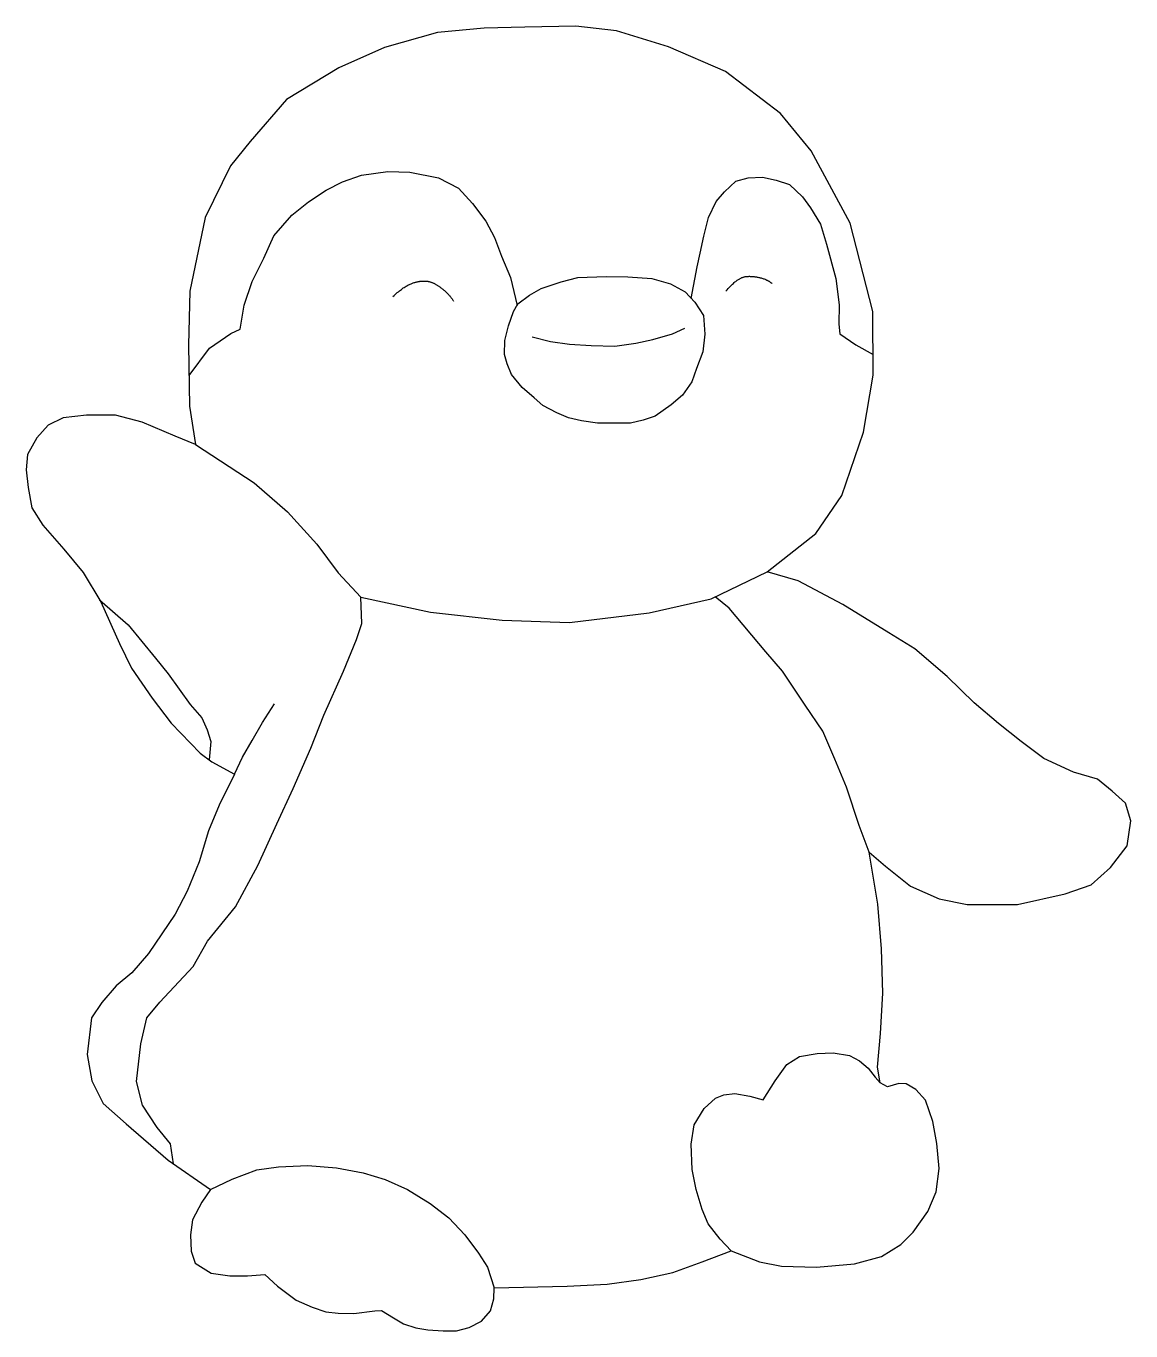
# Model space of a CAD drawing. Extents: x 712 to 3203, y -2802 to 139.
import ezdxf

# ---------------------------------------------------------------- set-up
doc = ezdxf.new("R2010")
doc.units = 0
doc.layers.add('DEFAULT', color=7, linetype='CONTINUOUS')
doc.layers.add('TODELETE', color=12, linetype='CONTINUOUS')

msp = doc.modelspace()

# ---------------------------------------------------------------- linework, layer by layer
at = {"layer": 'DEFAULT'}
for points in [[(1836.3, 136.1), (1744.7, 134), (1640, 124.1), (1520, 90.3), (1417.4, 44.5), (1299.6, -26.8), (1217.3, -121.6), (1173.2, -176.4), (1115.9, -292.8), (1081.8, -459.1), (1078.5, -580.4), (1081, -717.6), (1094.3, -804.1), (1226.9, -890.6), (1301.8, -956.3), (1367.5, -1029.2), (1415.7, -1093.8), (1467, -1148.2), (1624.1, -1182.1), (1785.2, -1200.6), (1937.1, -1205.7), (2116.7, -1184.1), (2256.3, -1152.3), (2382.7, -1091.1), (2492.4, -1004.6), (2551.4, -919), (2600.3, -776.6), (2622, -647.8), (2621.1, -504.8), (2569.8, -305.1), (2481.8, -142.3), (2412.8, -58.3), (2288.9, 36.5), (2160.1, 92.2), (2042.9, 127.9), (1951.4, 138.7)], [(1821.2, -487.6), (1847.4, -467.5), (1873.1, -452.9), (1918.6, -437.8), (1955.8, -428.2), (2020.2, -425.3), (2068.9, -426.4), (2122.9, -430.3), (2165.1, -442.5), (2198, -460), (2219.5, -483.6), (2239.2, -513.3), (2242, -555.9), (2237.6, -595.2), (2223.9, -632.8), (2213.3, -662.8), (2192.1, -692.8), (2166.5, -714.9), (2130.7, -740.1), (2103.3, -749.4), (2074.6, -756), (2037.5, -756), (2000.4, -756.5), (1964.1, -751.2), (1935, -744.1), (1908.9, -732.6), (1877.5, -716.7), (1857.7, -699), (1830.7, -675.6), (1806.4, -646.9), (1797.1, -622.6), (1790.5, -601.4), (1791.8, -570), (1799.8, -536.9), (1811.3, -504.6)]]:
    msp.add_lwpolyline(points, close=True, dxfattribs=at)
for points in [[(1539.3, -470.9), (1541.8, -468.5), (1544.3, -466.2), (1546.8, -464), (1549.2, -461.9), (1551.6, -459.9), (1553.9, -458), (1556.1, -456.2), (1558.4, -454.6), (1560.5, -453), (1562.7, -451.5), (1564.8, -450.1), (1566.8, -448.8), (1568.8, -447.6), (1570.8, -446.4), (1572.7, -445.4), (1574.6, -444.4), (1576.5, -443.5), (1578.3, -442.7), (1580.1, -441.9), (1581.8, -441.2), (1583.5, -440.5), (1585.2, -439.9), (1586.9, -439.4), (1588.5, -438.9), (1590.1, -438.5), (1591.6, -438.1), (1593.1, -437.7), (1594.6, -437.4), (1596.1, -437.1), (1597.5, -436.9), (1598.9, -436.7), (1600.3, -436.5), (1601.7, -436.3), (1603, -436.2), (1604.4, -436.1), (1605.7, -436), (1606.9, -435.9), (1608.2, -435.9), (1609.4, -435.9), (1610.7, -435.9), (1611.9, -435.9), (1613.1, -436), (1614.3, -436.1), (1615.5, -436.2), (1616.6, -436.4), (1617.8, -436.5), (1618.9, -436.7), (1620.1, -437), (1621.2, -437.2), (1622.4, -437.5), (1623.5, -437.9), (1624.7, -438.2), (1625.8, -438.6), (1626.9, -439), (1628.1, -439.5), (1629.2, -440), (1630.4, -440.5), (1631.5, -441), (1632.7, -441.6), (1633.9, -442.2), (1635.1, -442.8), (1636.3, -443.5), (1637.5, -444.2), (1638.7, -445), (1640, -445.8), (1641.2, -446.6), (1642.5, -447.4), (1643.8, -448.3), (1645, -449.2), (1646.3, -450.1), (1647.6, -451.1), (1648.9, -452.1), (1650.2, -453.1), (1651.5, -454.2), (1652.8, -455.2), (1654.1, -456.3), (1655.4, -457.4), (1656.7, -458.6), (1657.9, -459.7), (1659.2, -460.9), (1660.4, -462.1), (1661.6, -463.3), (1662.8, -464.5), (1664, -465.8), (1665.2, -467), (1666.3, -468.3), (1667.5, -469.6), (1668.5, -470.8), (1669.6, -472.1), (1670.6, -473.4), (1671.6, -474.8), (1672.6, -476.1), (1673.5, -477.4), (1674.4, -478.7), (1675.3, -480), (1676.1, -481.4)], [(2289.6, -458.7), (2292.4, -455.5), (2295.1, -452.6), (2297.7, -449.9), (2300.1, -447.5), (2302.4, -445.2), (2304.5, -443.1), (2306.6, -441.3), (2308.5, -439.5), (2310.3, -438), (2312.1, -436.6), (2313.7, -435.3), (2315.3, -434.2), (2316.8, -433.1), (2318.3, -432.2), (2319.7, -431.4), (2321, -430.6), (2322.3, -429.9), (2323.6, -429.2), (2324.9, -428.7), (2326.1, -428.1), (2327.3, -427.7), (2328.5, -427.2), (2329.7, -426.9), (2330.8, -426.5), (2332, -426.2), (2333.2, -426), (2334.4, -425.8), (2335.6, -425.6), (2336.8, -425.5), (2338, -425.4), (2339.3, -425.3), (2340.6, -425.3), (2341.9, -425.2), (2343.3, -425.2), (2344.7, -425.3), (2346.1, -425.3), (2347.6, -425.4), (2349.1, -425.5), (2350.6, -425.6), (2352.2, -425.8), (2353.8, -426), (2355.4, -426.2), (2357, -426.4), (2358.7, -426.7), (2360.4, -427), (2362.1, -427.3), (2363.8, -427.7), (2365.6, -428.1), (2367.3, -428.5), (2369.1, -429), (2370.9, -429.5), (2372.7, -430), (2374.6, -430.6), (2376.4, -431.2), (2378.2, -432), (2380, -432.7), (2381.8, -433.6), (2382.7, -434), (2383.6, -434.5), (2384.5, -435), (2385.4, -435.5), (2386.3, -436), (2387.2, -436.5), (2388.1, -437.1), (2388.9, -437.7), (2389.8, -438.3), (2390.6, -439), (2391.5, -439.6), (2392.3, -440.3), (2393.2, -441), (2394, -441.7)], [(1852.8, -561.6), (1894.8, -571.8), (1937.6, -578), (1985.8, -581.1), (2039.2, -582.4), (2086.9, -576.2), (2124.9, -567.4), (2169.1, -554.6), (2196.9, -542.2)], [(1094.3, -804.1), (1048.4, -785.2), (974.3, -754.2), (914.3, -738.3), (848.3, -738.3), (795.9, -744.3), (762.1, -760.7), (737, -789.1), (715.7, -827.2), (712.5, -861.6), (716.8, -901.4), (725.6, -947.2), (750.1, -986), (797.8, -1040.2), (840.9, -1092.7), (880.6, -1158.7), (923.1, -1253), (950, -1308.2), (996.5, -1376.2), (1039.6, -1432.1), (1105.1, -1499.8), (1130.8, -1519.2), (1182, -1547), (1147.6, -1617.5), (1123.3, -1675.4), (1102.5, -1744.7), (1075.5, -1810.7), (1048.6, -1862.6), (988, -1951.4), (951, -1995.2), (915.3, -2024.8), (882.9, -2061.9), (860.1, -2096.9), (850, -2179), (860.7, -2238.3), (886.3, -2289.5), (938.2, -2335.3), (1032.4, -2417.4), (1128, -2483.4), (1108.7, -2511.8), (1087.5, -2551.6), (1082.7, -2586), (1084.9, -2622.2), (1093.7, -2649.6), (1129.4, -2672.2), (1172, -2677.9), (1211.4, -2678.3), (1250.7, -2674.7), (1279, -2701.2), (1321.2, -2733), (1357, -2748.4), (1388.2, -2759.5), (1415.7, -2762), (1451.5, -2762.7), (1498.4, -2757.3), (1513.3, -2756), (1540.5, -2772.5), (1563.1, -2786.1), (1591, -2795), (1617.8, -2799.7), (1652.9, -2802.2), (1682.6, -2801.8), (1711.2, -2794.7), (1738.8, -2780), (1759.5, -2757.1), (1767, -2729.9), (1767.7, -2704.9), (1931.8, -2701.5), (2022.4, -2696.6), (2098.4, -2686.5), (2170.4, -2670.6), (2236.6, -2646.3), (2302, -2621.5), (2365.7, -2646.2), (2415.3, -2656.6), (2493.9, -2658.2), (2579.5, -2651.1), (2640.6, -2634.2), (2684.2, -2607.5), (2712, -2579.7), (2745.3, -2532.8), (2763.8, -2488.6), (2770.4, -2436.2), (2764.9, -2379.5), (2756.2, -2330.4), (2739.8, -2282.4), (2718, -2257.9), (2696.2, -2245.3), (2679.3, -2244.2), (2653.7, -2251.9), (2637.8, -2242.9), (2631.4, -2207.4), (2638.6, -2131.5), (2643.7, -2041.2), (2640.7, -1940.7), (2632.4, -1840.1), (2612.9, -1723.1), (2649.9, -1754.4), (2705.8, -1799.5), (2770.4, -1828.4), (2833.7, -1841.2), (2946.8, -1841.2), (3054.6, -1817), (3113.1, -1796.8), (3156.9, -1757.7), (3194.6, -1708.6), (3202.7, -1652.7), (3190.6, -1613), (3160.3, -1585.4), (3127.3, -1558.4), (3073.4, -1542.9), (3006.3, -1512.3), (2955.1, -1473.9), (2903.9, -1433.5), (2849.4, -1386.4), (2788.8, -1327.1), (2715.4, -1264.5), (2656.8, -1228.8), (2553.1, -1164.8), (2452.8, -1111.6), (2382.7, -1091.1)], [(2612.9, -1723.1), (2590.1, -1663.3), (2561.8, -1576.5), (2535.6, -1513.9), (2508, -1450.6), (2468.3, -1392), (2417.1, -1315.2), (2380, -1271.4)], [(1182, -1547), (1200.6, -1509), (1221.8, -1471.2), (1245.6, -1431), (1272.1, -1389)], [(2302, -2621.5), (2276.7, -2595.7), (2249.9, -2560.9), (2236.1, -2528.3), (2222.8, -2483.4), (2213.7, -2438.5), (2211.2, -2381.4), (2218.1, -2337.8), (2241, -2300.7), (2266.1, -2277.3), (2285.2, -2270.2), (2310.3, -2267.4), (2344.1, -2272.9), (2374.1, -2281.1), (2400.9, -2238.5), (2427, -2201.4), (2455.4, -2183.4), (2495.2, -2176.9), (2531.8, -2175.3), (2568.3, -2181.8), (2591.2, -2193.8), (2610.3, -2210.2), (2626.1, -2230.3), (2637.8, -2242.9)], [(1128, -2483.4), (1176.6, -2460.3), (1232.8, -2439.5), (1281.4, -2432.4), (1347.4, -2429.7), (1412.3, -2434.6), (1472.3, -2446.1), (1521.9, -2460.8), (1572.1, -2483.2), (1623.3, -2514.8), (1665.3, -2547.5), (1701.3, -2585.7), (1731.9, -2626.6), (1752.1, -2658.2), (1767.7, -2704.9)]]:
    msp.add_lwpolyline(points, dxfattribs=at)
at = {"layer": 'TODELETE'}
for points in [[(1079.7, -649), (1125.6, -586.9), (1174.1, -553.9), (1195, -544.5), (1203.7, -490.6), (1221.9, -436.7), (1248.2, -384.2), (1271.1, -333.7), (1311.5, -287.3), (1349.2, -257.6), (1388.9, -231.4), (1425.3, -212.5), (1468.4, -197), (1527.6, -188.9), (1577.5, -190.3), (1642.1, -203.1), (1687.2, -226.7), (1718.9, -261), (1748.5, -300.7), (1768, -337.8), (1784.2, -380.2), (1804.4, -428), (1819, -491.4)], [(2211.5, -474.9), (2225.1, -403.6), (2231.6, -373.1), (2240.4, -334.9), (2250.7, -292.4), (2267.6, -256.4), (2286.7, -234.5), (2312.4, -211.1), (2340.2, -203.5), (2372.4, -201.8), (2403.4, -208.4), (2433.4, -218.2), (2462.3, -246), (2480.3, -271.1), (2502.7, -307.6), (2516.9, -352.9), (2537.6, -430.3), (2545.3, -489.8), (2544.2, -532.9), (2546.3, -554.7), (2582.9, -579.8), (2621.7, -601.6)], [(878, -1154.3), (942.6, -1210.7), (1004, -1286.2), (1032.8, -1321.5), (1082.2, -1390.5), (1108.8, -1420.1), (1120.7, -1447.5), (1129.1, -1473.5), (1125.4, -1515.1)], [(1044.6, -2425.8), (1037.6, -2380.7), (1007.6, -2344.1), (974.9, -2293.4), (961.2, -2239.9), (971, -2154.8), (984.7, -2096.5), (1013.6, -2061.6), (1088.8, -1980.9), (1121.6, -1924.1), (1184.8, -1846.7), (1235, -1753.4), (1277.6, -1659.6), (1314.1, -1580), (1354.5, -1488.5), (1383.5, -1414.4), (1427.9, -1315.4), (1457.5, -1244), (1469, -1207.7), (1467, -1148.2)], [(2380, -1271.4), (2297, -1173.3), (2265.9, -1147.6)]]:
    msp.add_lwpolyline(points, dxfattribs=at)

doc.saveas('drawing.dxf')
